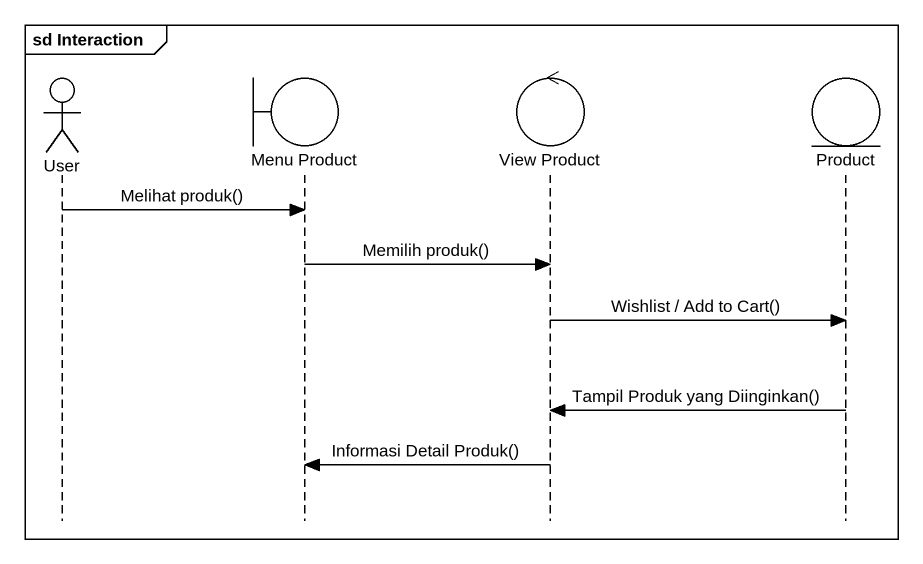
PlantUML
@startuml
mainframe sd Interaction
hide footbox
actor User
boundary "Menu Product" as Menu_Product
control "View Product" as View_Product
entity Product

User -> Menu_Product : Melihat produk()
Menu_Product -> View_Product : Memilih produk()
View_Product -> Product : Wishlist / Add to Cart()
Product -> View_Product : Tampil Produk yang Diinginkan()
View_Product -> Menu_Product : Informasi Detail Produk()
@enduml
